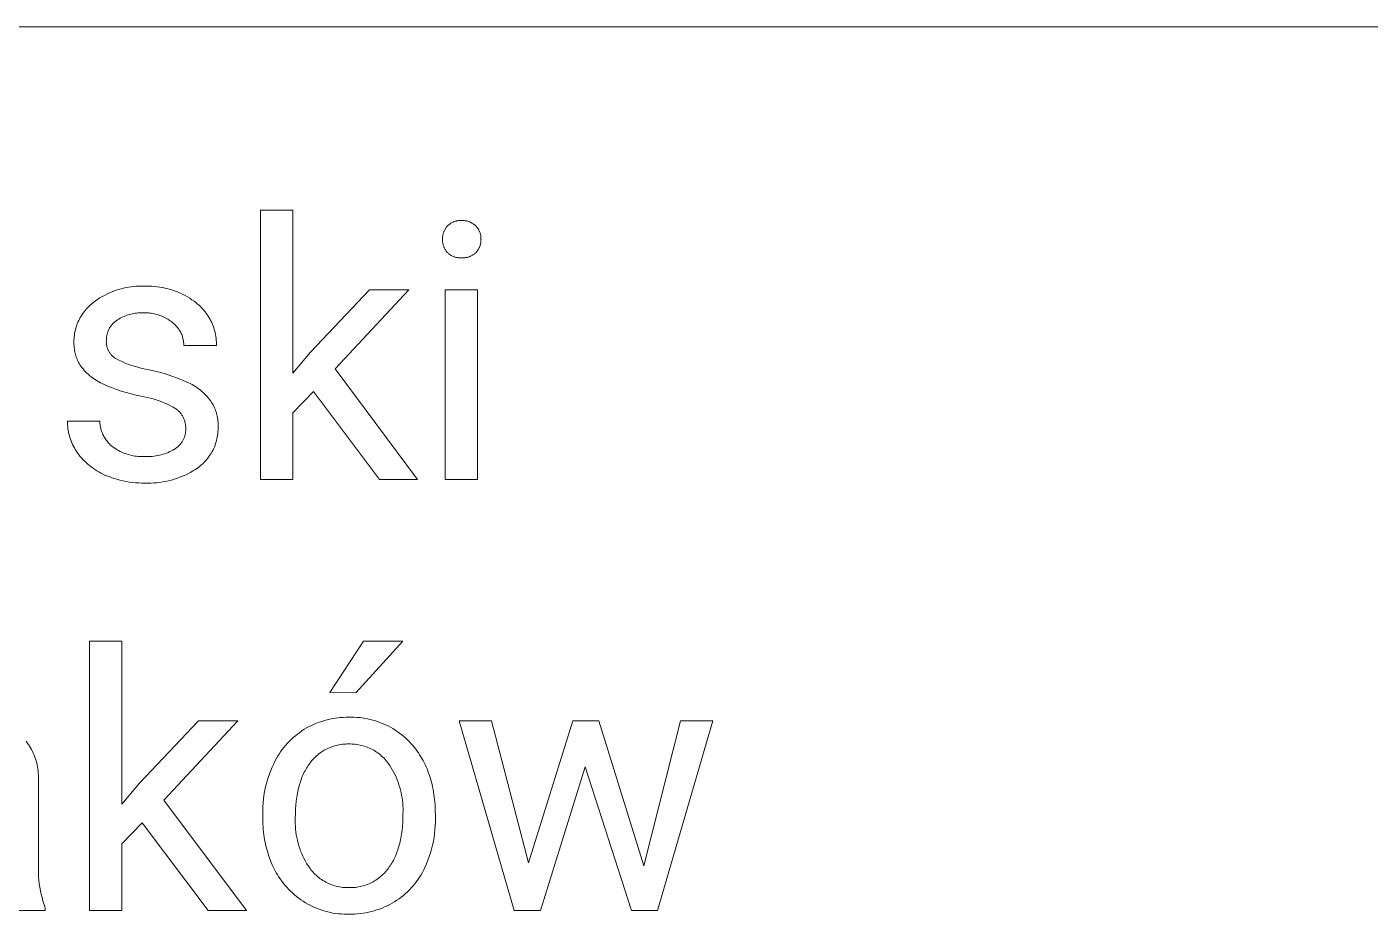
# Model space of a CAD drawing. Header units: millimetres. Extents: x 1102 to 5170, y 19 to 2862.
# Drawn here: x 4488.4 to 4691.2, y 340.4 to 474.3 of the extents above; entities that cross this region are included whole.
import ezdxf

# ---------------------------------------------------------------- set-up
doc = ezdxf.new("R2010")
doc.units = ezdxf.units.MM
doc.header["$MEASUREMENT"] = 0
doc.layers.add('Domyślny', color=7, linetype='Continuous', true_color=0x000000)

msp = doc.modelspace()

# ---------------------------------------------------------------- linework, layer by layer
at = {"layer": 'Domyślny', "color": 18, "lineweight": 15, "true_color": 0x000000}
for p, q in [((5166.08, 474.27), (3632.56, 474.27)), ((4523.68, 405.98), (4523.68, 446.62)), ((4523.68, 446.62), (4528.57, 446.62)), ((4528.57, 446.62), (4528.57, 422.05)), ((4551.68, 443.98), (4551.74, 444.06)), ((4551.74, 444.06), (4551.8, 444.14)), ((4551.8, 444.14), (4551.86, 444.22)), ((4551.86, 444.22), (4551.93, 444.29)), ((4551.93, 444.29), (4552, 444.35)), ((4552, 444.35), (4552.08, 444.41)), ((4552.08, 444.41), (4552.15, 444.47)), ((4552.15, 444.47), (4552.23, 444.53)), ((4552.23, 444.53), (4552.31, 444.58)), ((4552.31, 444.58), (4552.39, 444.64)), ((4552.39, 444.64), (4552.47, 444.68)), ((4552.47, 444.68), (4552.55, 444.73)), ((4552.55, 444.73), (4552.64, 444.77)), ((4552.64, 444.77), (4552.73, 444.81)), ((4552.73, 444.81), (4552.81, 444.85)), ((4552.81, 444.85), (4552.9, 444.88)), ((4552.9, 444.88), (4552.99, 444.92)), ((4552.99, 444.92), (4553.09, 444.94)), ((4553.09, 444.94), (4553.18, 444.97)), ((4553.18, 444.97), (4553.27, 444.99)), ((4553.27, 444.99), (4553.36, 445.01)), ((4553.36, 445.01), (4553.46, 445.02)), ((4553.46, 445.02), (4553.55, 445.04)), ((4553.55, 445.04), (4553.65, 445.04)), ((4553.65, 445.04), (4553.75, 445.05)), ((4553.75, 445.05), (4553.84, 445.05)), ((4553.84, 445.05), (4553.94, 445.05)), ((4553.94, 445.05), (4554.03, 445.05)), ((4554.03, 445.05), (4554.13, 445.05)), ((4554.13, 445.05), (4554.22, 445.05)), ((4554.22, 445.05), (4554.32, 445.05)), ((4554.32, 445.05), (4554.41, 445.04)), ((4554.41, 445.04), (4554.51, 445.03)), ((4554.51, 445.03), (4554.6, 445.02)), ((4554.6, 445.02), (4554.7, 445.01)), ((4554.7, 445.01), (4554.79, 444.99)), ((4554.79, 444.99), (4554.89, 444.97)), ((4554.89, 444.97), (4554.98, 444.94)), ((4554.98, 444.94), (4555.07, 444.91)), ((4555.07, 444.91), (4555.16, 444.88)), ((4555.16, 444.88), (4555.25, 444.85)), ((4555.25, 444.85), (4555.34, 444.81)), ((4555.34, 444.81), (4555.42, 444.77)), ((4555.42, 444.77), (4555.51, 444.73)), ((4555.51, 444.73), (4555.59, 444.68)), ((4555.59, 444.68), (4555.68, 444.63)), ((4555.68, 444.63), (4555.76, 444.58)), ((4555.76, 444.58), (4555.84, 444.53)), ((4555.84, 444.53), (4555.91, 444.47)), ((4555.91, 444.47), (4555.99, 444.41)), ((4555.99, 444.41), (4556.06, 444.35)), ((4556.06, 444.35), (4556.13, 444.29)), ((4556.13, 444.29), (4556.2, 444.22)), ((4556.2, 444.22), (4556.26, 444.14)), ((4556.26, 444.14), (4556.33, 444.07)), ((4556.33, 444.07), (4556.39, 443.99)), ((4551.15, 442.51), (4551.16, 442.61)), ((4551.15, 442.41), (4551.15, 442.51)), ((4551.15, 442.31), (4551.15, 442.41)), ((4551.15, 442.21), (4551.15, 442.31)), ((4551.15, 442.12), (4551.15, 442.21)), ((4551.15, 442.02), (4551.15, 442.12)), ((4551.15, 441.92), (4551.15, 442.02)), ((4551.16, 442.61), (4551.18, 442.71)), ((4551.18, 442.71), (4551.19, 442.81)), ((4551.19, 442.81), (4551.21, 442.9)), ((4551.21, 442.9), (4551.23, 443)), ((4551.23, 443), (4551.26, 443.09)), ((4551.26, 443.09), (4551.29, 443.19)), ((4551.29, 443.19), (4551.32, 443.28)), ((4551.32, 443.28), (4551.35, 443.38)), ((4551.35, 443.38), (4551.39, 443.47)), ((4551.39, 443.47), (4551.43, 443.56)), ((4551.43, 443.56), (4551.48, 443.65)), ((4551.48, 443.65), (4551.52, 443.73)), ((4551.52, 443.73), (4551.57, 443.82)), ((4551.57, 443.82), (4551.63, 443.9)), ((4551.63, 443.9), (4551.68, 443.98)), ((4556.39, 443.99), (4556.44, 443.91)), ((4556.44, 443.91), (4556.5, 443.82)), ((4556.5, 443.82), (4556.55, 443.74)), ((4556.55, 443.74), (4556.6, 443.65)), ((4556.6, 443.65), (4556.64, 443.56)), ((4556.64, 443.56), (4556.69, 443.47)), ((4556.69, 443.47), (4556.73, 443.38)), ((4556.73, 443.38), (4556.76, 443.29)), ((4556.76, 443.29), (4556.8, 443.19)), ((4556.8, 443.19), (4556.83, 443.1)), ((4556.83, 443.1), (4556.85, 443)), ((4556.85, 443), (4556.88, 442.91)), ((4556.88, 442.91), (4556.9, 442.81)), ((4556.9, 442.81), (4556.91, 442.71)), ((4556.91, 442.71), (4556.93, 442.61)), ((4556.93, 442.61), (4556.94, 442.51)), ((4556.94, 442.51), (4556.94, 442.41)), ((4556.94, 442.41), (4556.94, 442.31)), ((4556.94, 442.31), (4556.94, 442.21)), ((4556.94, 442.21), (4556.95, 442.12)), ((4556.95, 442.12), (4556.94, 442.02)), ((4556.94, 442.02), (4556.94, 441.93)), ((4551.16, 441.82), (4551.15, 441.92)), ((4551.17, 441.72), (4551.16, 441.82)), ((4551.19, 441.63), (4551.17, 441.72)), ((4551.21, 441.53), (4551.19, 441.63)), ((4551.23, 441.43), (4551.21, 441.53)), ((4551.26, 441.34), (4551.23, 441.43)), ((4551.28, 441.24), (4551.26, 441.34)), ((4551.32, 441.15), (4551.28, 441.24)), ((4551.35, 441.06), (4551.32, 441.15)), ((4551.39, 440.97), (4551.35, 441.06)), ((4551.43, 440.88), (4551.39, 440.97)), ((4551.47, 440.79), (4551.43, 440.88)), ((4551.52, 440.7), (4551.47, 440.79)), ((4551.57, 440.62), (4551.52, 440.7)), ((4551.62, 440.53), (4551.57, 440.62)), ((4551.68, 440.45), (4551.62, 440.53)), ((4551.74, 440.37), (4551.68, 440.45)), ((4551.8, 440.3), (4551.74, 440.37)), ((4551.86, 440.22), (4551.8, 440.3)), ((4551.93, 440.16), (4551.86, 440.22)), ((4552.01, 440.09), (4551.93, 440.16)), ((4552.08, 440.03), (4552.01, 440.09)), ((4552.15, 439.98), (4552.08, 440.03)), ((4552.23, 439.92), (4552.15, 439.98)), ((4555.9, 439.97), (4555.82, 439.91)), ((4555.98, 440.03), (4555.9, 439.97)), ((4556.05, 440.09), (4555.98, 440.03)), ((4556.13, 440.16), (4556.05, 440.09)), ((4556.2, 440.22), (4556.13, 440.16)), ((4556.26, 440.29), (4556.2, 440.22)), ((4556.32, 440.37), (4556.26, 440.29)), ((4556.38, 440.44), (4556.32, 440.37)), ((4556.44, 440.52), (4556.38, 440.44)), ((4556.49, 440.6), (4556.44, 440.52)), ((4556.54, 440.68), (4556.49, 440.6)), ((4556.59, 440.76), (4556.54, 440.68)), ((4556.63, 440.84), (4556.59, 440.76)), ((4556.67, 440.93), (4556.63, 440.84)), ((4556.71, 441.01), (4556.67, 440.93)), ((4556.75, 441.1), (4556.71, 441.01)), ((4556.78, 441.19), (4556.75, 441.1)), ((4556.81, 441.28), (4556.78, 441.19)), ((4556.84, 441.37), (4556.81, 441.28)), ((4556.86, 441.46), (4556.84, 441.37)), ((4556.88, 441.55), (4556.86, 441.46)), ((4556.9, 441.65), (4556.88, 441.55)), ((4556.92, 441.74), (4556.9, 441.65)), ((4556.93, 441.84), (4556.92, 441.74)), ((4556.94, 441.93), (4556.93, 441.84)), ((4552.31, 439.87), (4552.23, 439.92)), ((4552.39, 439.82), (4552.31, 439.87)), ((4552.47, 439.77), (4552.39, 439.82)), ((4552.56, 439.73), (4552.47, 439.77)), ((4552.64, 439.69), (4552.56, 439.73)), ((4552.73, 439.65), (4552.64, 439.69)), ((4552.82, 439.61), (4552.73, 439.65)), ((4552.91, 439.58), (4552.82, 439.61)), ((4553, 439.55), (4552.91, 439.58)), ((4553.09, 439.53), (4553, 439.55)), ((4553.18, 439.5), (4553.09, 439.53)), ((4553.28, 439.48), (4553.18, 439.5)), ((4553.37, 439.47), (4553.28, 439.48)), ((4553.46, 439.45), (4553.37, 439.47)), ((4553.56, 439.44), (4553.46, 439.45)), ((4553.65, 439.43), (4553.56, 439.44)), ((4553.75, 439.43), (4553.65, 439.43)), ((4553.84, 439.43), (4553.75, 439.43)), ((4553.94, 439.43), (4553.84, 439.43)), ((4554.03, 439.44), (4553.94, 439.43)), ((4554.13, 439.43), (4554.03, 439.44)), ((4554.23, 439.43), (4554.13, 439.43)), ((4554.33, 439.43), (4554.23, 439.43)), ((4554.43, 439.44), (4554.33, 439.43)), ((4554.53, 439.44), (4554.43, 439.44)), ((4554.62, 439.46), (4554.53, 439.44)), ((4554.72, 439.47), (4554.62, 439.46)), ((4554.82, 439.49), (4554.72, 439.47)), ((4554.92, 439.51), (4554.82, 439.49)), ((4555.01, 439.54), (4554.92, 439.51)), ((4555.11, 439.57), (4555.01, 439.54)), ((4555.2, 439.6), (4555.11, 439.57)), ((4555.29, 439.63), (4555.2, 439.6)), ((4555.38, 439.67), (4555.29, 439.63)), ((4555.47, 439.71), (4555.38, 439.67)), ((4555.56, 439.76), (4555.47, 439.71)), ((4555.65, 439.81), (4555.56, 439.76)), ((4555.73, 439.86), (4555.65, 439.81)), ((4555.82, 439.91), (4555.73, 439.86)), ((4500.1, 433.77), (4500.45, 433.95)), ((4500.45, 433.95), (4500.8, 434.12)), ((4500.8, 434.12), (4501.15, 434.27)), ((4501.15, 434.27), (4501.51, 434.41)), ((4501.51, 434.41), (4501.88, 434.54)), ((4501.88, 434.54), (4502.25, 434.66)), ((4502.25, 434.66), (4502.62, 434.77)), ((4502.62, 434.77), (4503, 434.86)), ((4503, 434.86), (4503.38, 434.94)), ((4503.38, 434.94), (4503.76, 435.01)), ((4503.76, 435.01), (4504.15, 435.07)), ((4504.15, 435.07), (4504.53, 435.11)), ((4504.53, 435.11), (4504.92, 435.14)), ((4504.92, 435.14), (4505.31, 435.16)), ((4505.31, 435.16), (4505.7, 435.16)), ((4505.7, 435.16), (4506.09, 435.15)), ((4506.09, 435.15), (4506.49, 435.16)), ((4506.49, 435.16), (4506.89, 435.16)), ((4506.89, 435.16), (4507.29, 435.14)), ((4507.29, 435.14), (4507.7, 435.11)), ((4507.7, 435.11), (4508.1, 435.07)), ((4508.1, 435.07), (4508.49, 435.02)), ((4508.49, 435.02), (4508.89, 434.95)), ((4508.89, 434.95), (4509.29, 434.86)), ((4509.29, 434.86), (4509.68, 434.77)), ((4509.68, 434.77), (4510.06, 434.66)), ((4510.06, 434.66), (4510.45, 434.53)), ((4510.45, 434.53), (4510.83, 434.4)), ((4510.83, 434.4), (4511.2, 434.25)), ((4511.2, 434.25), (4511.57, 434.09)), ((4511.57, 434.09), (4511.93, 433.92)), ((4511.93, 433.92), (4512.29, 433.73)), ((4531.2, 425.19), (4540.12, 434.62)), ((4546.06, 434.62), (4534.93, 422.66)), ((4540.12, 434.62), (4546.06, 434.62)), ((4551.55, 405.99), (4551.55, 434.61)), ((4551.55, 434.61), (4556.44, 434.61)), ((4556.44, 434.61), (4556.44, 405.99)), ((4497.35, 431.67), (4497.52, 431.86)), ((4497.52, 431.86), (4497.7, 432.04)), ((4497.7, 432.04), (4497.89, 432.22)), ((4497.89, 432.22), (4498.08, 432.39)), ((4498.08, 432.39), (4498.27, 432.55)), ((4498.27, 432.55), (4498.47, 432.71)), ((4498.47, 432.71), (4498.78, 432.94)), ((4498.78, 432.94), (4499.1, 433.17)), ((4499.1, 433.17), (4499.43, 433.38)), ((4499.43, 433.38), (4499.76, 433.58)), ((4499.76, 433.58), (4500.1, 433.77)), ((4512.29, 433.73), (4512.64, 433.53)), ((4512.64, 433.53), (4512.98, 433.33)), ((4512.98, 433.33), (4513.32, 433.1)), ((4513.32, 433.1), (4513.65, 432.87)), ((4513.65, 432.87), (4513.97, 432.63)), ((4513.97, 432.63), (4514.18, 432.46)), ((4514.18, 432.46), (4514.39, 432.28)), ((4514.39, 432.28), (4514.59, 432.09)), ((4514.59, 432.09), (4514.78, 431.9)), ((4514.78, 431.9), (4514.97, 431.7)), ((4496.12, 429.74), (4496.23, 429.97)), ((4496.23, 429.97), (4496.34, 430.2)), ((4496.34, 430.2), (4496.46, 430.43)), ((4496.46, 430.43), (4496.59, 430.65)), ((4496.59, 430.65), (4496.73, 430.86)), ((4496.73, 430.86), (4496.88, 431.07)), ((4496.88, 431.07), (4497.03, 431.28)), ((4497.03, 431.28), (4497.19, 431.48)), ((4497.19, 431.48), (4497.35, 431.67)), ((4501.81, 429.89), (4501.72, 429.81)), ((4501.92, 429.96), (4501.81, 429.89)), ((4502.1, 430.08), (4501.92, 429.96)), ((4502.29, 430.2), (4502.1, 430.08)), ((4502.48, 430.31), (4502.29, 430.2)), ((4502.67, 430.41), (4502.48, 430.31)), ((4502.87, 430.51), (4502.67, 430.41)), ((4503.07, 430.6), (4502.87, 430.51)), ((4503.28, 430.69), (4503.07, 430.6)), ((4503.48, 430.76), (4503.28, 430.69)), ((4503.69, 430.83), (4503.48, 430.76)), ((4503.9, 430.9), (4503.69, 430.83)), ((4504.12, 430.95), (4503.9, 430.9)), ((4504.33, 431), (4504.12, 430.95)), ((4504.55, 431.04), (4504.33, 431)), ((4504.77, 431.08), (4504.55, 431.04)), ((4504.99, 431.1), (4504.77, 431.08)), ((4505.21, 431.12), (4504.99, 431.1)), ((4505.43, 431.13), (4505.21, 431.12)), ((4505.65, 431.14), (4505.43, 431.13)), ((4505.87, 431.14), (4505.65, 431.14)), ((4506.09, 431.13), (4505.87, 431.14)), ((4506.31, 431.13), (4506.09, 431.13)), ((4506.53, 431.13), (4506.31, 431.13)), ((4506.75, 431.11), (4506.53, 431.13)), ((4506.97, 431.1), (4506.75, 431.11)), ((4507.19, 431.07), (4506.97, 431.1)), ((4507.41, 431.04), (4507.19, 431.07)), ((4507.62, 430.99), (4507.41, 431.04)), ((4507.84, 430.94), (4507.62, 430.99)), ((4508.05, 430.89), (4507.84, 430.94)), ((4508.26, 430.82), (4508.05, 430.89)), ((4508.47, 430.75), (4508.26, 430.82)), ((4508.68, 430.67), (4508.47, 430.75)), ((4508.88, 430.59), (4508.68, 430.67)), ((4509.08, 430.5), (4508.88, 430.59)), ((4509.28, 430.4), (4509.08, 430.5)), ((4509.47, 430.29), (4509.28, 430.4)), ((4509.66, 430.18), (4509.47, 430.29)), ((4509.85, 430.06), (4509.66, 430.18)), ((4510.03, 429.93), (4509.85, 430.06)), ((4510.21, 429.8), (4510.03, 429.93)), ((4514.97, 431.7), (4515.15, 431.49)), ((4515.15, 431.49), (4515.32, 431.28)), ((4515.32, 431.28), (4515.48, 431.07)), ((4515.48, 431.07), (4515.64, 430.84)), ((4515.64, 430.84), (4515.79, 430.61)), ((4515.79, 430.61), (4515.93, 430.38)), ((4515.93, 430.38), (4516.07, 430.14)), ((4516.07, 430.14), (4516.19, 429.9)), ((4516.19, 429.9), (4516.31, 429.65)), ((4495.57, 427.78), (4495.61, 428.03)), ((4495.61, 428.03), (4495.66, 428.29)), ((4495.66, 428.29), (4495.72, 428.53)), ((4495.72, 428.53), (4495.78, 428.78)), ((4495.78, 428.78), (4495.85, 429.03)), ((4495.85, 429.03), (4495.94, 429.27)), ((4495.94, 429.27), (4496.02, 429.51)), ((4496.02, 429.51), (4496.12, 429.74)), ((4500.51, 427.91), (4500.48, 427.79)), ((4500.55, 428.04), (4500.51, 427.91)), ((4500.59, 428.16), (4500.55, 428.04)), ((4500.63, 428.28), (4500.59, 428.16)), ((4500.68, 428.39), (4500.63, 428.28)), ((4500.73, 428.51), (4500.68, 428.39)), ((4500.78, 428.62), (4500.73, 428.51)), ((4500.84, 428.74), (4500.78, 428.62)), ((4500.9, 428.85), (4500.84, 428.74)), ((4500.97, 428.95), (4500.9, 428.85)), ((4501.04, 429.06), (4500.97, 428.95)), ((4501.11, 429.16), (4501.04, 429.06)), ((4501.19, 429.26), (4501.11, 429.16)), ((4501.27, 429.36), (4501.19, 429.26)), ((4501.35, 429.46), (4501.27, 429.36)), ((4501.44, 429.55), (4501.35, 429.46)), ((4501.53, 429.64), (4501.44, 429.55)), ((4501.62, 429.72), (4501.53, 429.64)), ((4501.72, 429.81), (4501.62, 429.72)), ((4510.38, 429.66), (4510.21, 429.8)), ((4510.5, 429.57), (4510.38, 429.66)), ((4510.62, 429.47), (4510.5, 429.57)), ((4510.73, 429.36), (4510.62, 429.47)), ((4510.84, 429.26), (4510.73, 429.36)), ((4510.95, 429.14), (4510.84, 429.26)), ((4511.05, 429.03), (4510.95, 429.14)), ((4511.15, 428.91), (4511.05, 429.03)), ((4511.24, 428.79), (4511.15, 428.91)), ((4511.33, 428.66), (4511.24, 428.79)), ((4511.41, 428.53), (4511.33, 428.66)), ((4511.49, 428.4), (4511.41, 428.53)), ((4511.57, 428.27), (4511.49, 428.4)), ((4511.64, 428.13), (4511.57, 428.27)), ((4511.71, 427.99), (4511.64, 428.13)), ((4511.77, 427.85), (4511.71, 427.99)), ((4511.82, 427.71), (4511.77, 427.85)), ((4516.31, 429.65), (4516.42, 429.4)), ((4516.42, 429.4), (4516.52, 429.15)), ((4516.52, 429.15), (4516.61, 428.89)), ((4516.61, 428.89), (4516.69, 428.63)), ((4516.69, 428.63), (4516.76, 428.37)), ((4516.76, 428.37), (4516.83, 428.1)), ((4516.83, 428.1), (4516.88, 427.84)), ((4516.88, 427.84), (4516.93, 427.57)), ((4495.5, 426.55), (4495.51, 426.76)), ((4495.51, 426.34), (4495.5, 426.55)), ((4495.51, 427.02), (4495.52, 427.27)), ((4495.51, 426.76), (4495.51, 427.02)), ((4495.52, 426.12), (4495.51, 426.34)), ((4495.52, 427.27), (4495.54, 427.53)), ((4495.54, 425.91), (4495.52, 426.12)), ((4495.54, 427.53), (4495.57, 427.78)), ((4495.57, 425.69), (4495.54, 425.91)), ((4500.4, 426.91), (4500.39, 426.81)), ((4500.39, 426.81), (4500.39, 426.71)), ((4500.39, 426.71), (4500.4, 426.61)), ((4500.41, 427.29), (4500.4, 427.17)), ((4500.4, 427.17), (4500.4, 427.04)), ((4500.4, 427.04), (4500.4, 426.91)), ((4500.4, 426.61), (4500.4, 426.5)), ((4500.4, 426.5), (4500.42, 426.4)), ((4500.42, 427.42), (4500.41, 427.29)), ((4500.44, 427.54), (4500.42, 427.42)), ((4500.42, 426.4), (4500.43, 426.3)), ((4500.43, 426.3), (4500.45, 426.2)), ((4500.46, 427.67), (4500.44, 427.54)), ((4500.45, 426.2), (4500.47, 426.1)), ((4500.48, 427.79), (4500.46, 427.67)), ((4500.47, 426.1), (4500.49, 426)), ((4500.49, 426), (4500.52, 425.9)), ((4500.52, 425.9), (4500.55, 425.81)), ((4500.55, 425.81), (4500.59, 425.71)), ((4511.87, 427.57), (4511.82, 427.71)), ((4511.92, 427.42), (4511.87, 427.57)), ((4511.96, 427.27), (4511.92, 427.42)), ((4512, 427.12), (4511.96, 427.27)), ((4512.03, 426.97), (4512, 427.12)), ((4512.05, 426.82), (4512.03, 426.97)), ((4512.07, 426.67), (4512.05, 426.82)), ((4512.09, 426.52), (4512.07, 426.67)), ((4512.1, 426.36), (4512.09, 426.52)), ((4512.1, 426.21), (4512.1, 426.36)), ((4517.02, 426.21), (4512.1, 426.21)), ((4516.93, 427.57), (4516.97, 427.3)), ((4516.97, 427.3), (4516.99, 427.03)), ((4516.99, 427.03), (4517.01, 426.75)), ((4517.01, 426.75), (4517.02, 426.48)), ((4517.02, 426.48), (4517.02, 426.21)), ((4495.6, 425.48), (4495.57, 425.69)), ((4495.64, 425.27), (4495.6, 425.48)), ((4495.69, 425.06), (4495.64, 425.27)), ((4495.74, 424.86), (4495.69, 425.06)), ((4495.8, 424.65), (4495.74, 424.86)), ((4495.87, 424.45), (4495.8, 424.65)), ((4495.95, 424.25), (4495.87, 424.45)), ((4496.03, 424.05), (4495.95, 424.25)), ((4496.12, 423.85), (4496.03, 424.05)), ((4496.21, 423.66), (4496.12, 423.85)), ((4500.59, 425.71), (4500.62, 425.61)), ((4500.62, 425.61), (4500.67, 425.52)), ((4500.67, 425.52), (4500.71, 425.43)), ((4500.71, 425.43), (4500.76, 425.34)), ((4500.76, 425.34), (4500.81, 425.25)), ((4500.81, 425.25), (4500.86, 425.16)), ((4500.86, 425.16), (4500.92, 425.08)), ((4500.92, 425.08), (4500.98, 425)), ((4500.98, 425), (4501.04, 424.91)), ((4501.04, 424.91), (4501.11, 424.84)), ((4501.11, 424.84), (4501.18, 424.76)), ((4501.18, 424.76), (4501.25, 424.69)), ((4501.25, 424.69), (4501.32, 424.61)), ((4501.32, 424.61), (4501.4, 424.55)), ((4501.4, 424.55), (4501.47, 424.48)), ((4501.47, 424.48), (4501.55, 424.42)), ((4501.55, 424.42), (4501.64, 424.36)), ((4501.64, 424.36), (4501.72, 424.3)), ((4501.72, 424.3), (4501.81, 424.24)), ((4501.81, 424.24), (4502.28, 424)), ((4502.28, 424), (4502.77, 423.77)), ((4502.77, 423.77), (4503.26, 423.56)), ((4528.57, 422.05), (4531.2, 425.19)), ((4496.31, 423.47), (4496.21, 423.66)), ((4496.42, 423.29), (4496.31, 423.47)), ((4496.54, 423.11), (4496.42, 423.29)), ((4496.71, 422.88), (4496.54, 423.11)), ((4496.88, 422.67), (4496.71, 422.88)), ((4497.07, 422.45), (4496.88, 422.67)), ((4497.26, 422.25), (4497.07, 422.45)), ((4497.46, 422.05), (4497.26, 422.25)), ((4497.66, 421.86), (4497.46, 422.05)), ((4497.88, 421.67), (4497.66, 421.86)), ((4503.26, 423.56), (4503.76, 423.36)), ((4503.76, 423.36), (4504.27, 423.18)), ((4504.27, 423.18), (4504.78, 423.02)), ((4504.78, 423.02), (4505.29, 422.87)), ((4505.29, 422.87), (4505.81, 422.74)), ((4505.81, 422.74), (4506.33, 422.62)), ((4506.33, 422.62), (4506.86, 422.52)), ((4506.86, 422.52), (4507.73, 422.33)), ((4507.73, 422.33), (4508.6, 422.11)), ((4508.6, 422.11), (4509.46, 421.86)), ((4509.46, 421.86), (4510.31, 421.58)), ((4534.93, 422.66), (4547.36, 405.98)), ((4498.09, 421.5), (4497.88, 421.67)), ((4498.32, 421.32), (4498.09, 421.5)), ((4498.54, 421.16), (4498.32, 421.32)), ((4498.78, 421.01), (4498.54, 421.16)), ((4499.02, 420.86), (4498.78, 421.01)), ((4499.26, 420.72), (4499.02, 420.86)), ((4499.51, 420.59), (4499.26, 420.72)), ((4499.76, 420.46), (4499.51, 420.59)), ((4500.47, 420.14), (4499.76, 420.46)), ((4501.19, 419.85), (4500.47, 420.14)), ((4501.92, 419.57), (4501.19, 419.85)), ((4510.31, 421.58), (4511.16, 421.27)), ((4511.16, 421.27), (4511.99, 420.94)), ((4511.99, 420.94), (4512.81, 420.57)), ((4512.81, 420.57), (4513.07, 420.45)), ((4513.07, 420.45), (4513.33, 420.31)), ((4513.33, 420.31), (4513.59, 420.17)), ((4513.59, 420.17), (4513.84, 420.02)), ((4513.84, 420.02), (4514.08, 419.85)), ((4514.08, 419.85), (4514.32, 419.69)), ((4502.65, 419.32), (4501.92, 419.57)), ((4503.4, 419.09), (4502.65, 419.32)), ((4504.15, 418.89), (4503.4, 419.09)), ((4504.91, 418.71), (4504.15, 418.89)), ((4505.67, 418.55), (4504.91, 418.71)), ((4506.13, 418.48), (4505.67, 418.55)), ((4506.58, 418.38), (4506.13, 418.48)), ((4507.03, 418.28), (4506.58, 418.38)), ((4507.48, 418.15), (4507.03, 418.28)), ((4507.93, 418.02), (4507.48, 418.15)), ((4508.37, 417.87), (4507.93, 418.02)), ((4508.8, 417.7), (4508.37, 417.87)), ((4509.23, 417.52), (4508.8, 417.7)), ((4514.32, 419.69), (4514.55, 419.51)), ((4514.55, 419.51), (4514.78, 419.32)), ((4514.78, 419.32), (4515, 419.13)), ((4515, 419.13), (4515.21, 418.93)), ((4515.21, 418.93), (4515.42, 418.72)), ((4515.42, 418.72), (4515.62, 418.51)), ((4515.62, 418.51), (4515.81, 418.28)), ((4515.81, 418.28), (4515.99, 418.06)), ((4515.99, 418.06), (4516.17, 417.82)), ((4516.17, 417.82), (4516.29, 417.63)), ((4531.65, 419.25), (4528.57, 416.05)), ((4541.62, 405.98), (4531.65, 419.25)), ((4509.65, 417.33), (4509.23, 417.52)), ((4510.07, 417.12), (4509.65, 417.33)), ((4510.48, 416.9), (4510.07, 417.12)), ((4510.88, 416.67), (4510.48, 416.9)), ((4510.98, 416.6), (4510.88, 416.67)), ((4511.08, 416.52), (4510.98, 416.6)), ((4511.17, 416.44), (4511.08, 416.52)), ((4511.26, 416.36), (4511.17, 416.44)), ((4511.35, 416.27), (4511.26, 416.36)), ((4511.44, 416.18), (4511.35, 416.27)), ((4511.52, 416.09), (4511.44, 416.18)), ((4511.6, 415.99), (4511.52, 416.09)), ((4511.67, 415.9), (4511.6, 415.99)), ((4511.74, 415.8), (4511.67, 415.9)), ((4511.81, 415.69), (4511.74, 415.8)), ((4511.88, 415.59), (4511.81, 415.69)), ((4516.29, 417.63), (4516.41, 417.43)), ((4516.41, 417.43), (4516.52, 417.23)), ((4516.52, 417.23), (4516.62, 417.03)), ((4516.62, 417.03), (4516.72, 416.82)), ((4516.72, 416.82), (4516.81, 416.61)), ((4516.81, 416.61), (4516.89, 416.4)), ((4516.89, 416.4), (4516.96, 416.18)), ((4516.96, 416.18), (4517.03, 415.96)), ((4517.03, 415.96), (4517.09, 415.74)), ((4517.09, 415.74), (4517.14, 415.52)), ((4528.57, 416.05), (4528.57, 405.98)), ((4494.54, 414.52), (4494.53, 414.8)), ((4494.53, 414.8), (4499.42, 414.8)), ((4494.55, 414.24), (4494.54, 414.52)), ((4494.57, 413.96), (4494.55, 414.24)), ((4494.61, 413.69), (4494.57, 413.96)), ((4494.65, 413.41), (4494.61, 413.69)), ((4499.42, 414.8), (4499.43, 414.63)), ((4499.43, 414.63), (4499.44, 414.46)), ((4499.44, 414.46), (4499.46, 414.28)), ((4499.46, 414.28), (4499.48, 414.11)), ((4499.48, 414.11), (4499.51, 413.94)), ((4499.51, 413.94), (4499.55, 413.77)), ((4499.55, 413.77), (4499.59, 413.6)), ((4511.94, 415.48), (4511.88, 415.59)), ((4512, 415.37), (4511.94, 415.48)), ((4512.05, 415.26), (4512, 415.37)), ((4512.1, 415.15), (4512.05, 415.26)), ((4512.15, 415.03), (4512.1, 415.15)), ((4512.19, 414.92), (4512.15, 415.03)), ((4512.23, 414.8), (4512.19, 414.92)), ((4512.26, 414.68), (4512.23, 414.8)), ((4512.29, 414.56), (4512.26, 414.68)), ((4512.32, 414.44), (4512.29, 414.56)), ((4512.34, 414.32), (4512.32, 414.44)), ((4512.36, 414.2), (4512.34, 414.32)), ((4512.37, 414.08), (4512.36, 414.2)), ((4512.38, 413.95), (4512.37, 414.08)), ((4512.39, 413.83), (4512.38, 413.95)), ((4512.39, 413.71), (4512.39, 413.83)), ((4512.39, 413.58), (4512.39, 413.71)), ((4517.14, 415.52), (4517.18, 415.29)), ((4517.18, 415.29), (4517.22, 415.06)), ((4517.22, 415.06), (4517.25, 414.84)), ((4517.25, 414.84), (4517.27, 414.61)), ((4517.27, 414.61), (4517.28, 414.38)), ((4517.28, 413.67), (4517.27, 413.41)), ((4517.28, 414.38), (4517.28, 414.15)), ((4517.28, 414.15), (4517.28, 413.92)), ((4517.28, 413.92), (4517.28, 413.67)), ((4494.7, 413.14), (4494.65, 413.41)), ((4494.76, 412.86), (4494.7, 413.14)), ((4494.83, 412.59), (4494.76, 412.86)), ((4494.91, 412.32), (4494.83, 412.59)), ((4495, 412.06), (4494.91, 412.32)), ((4495.09, 411.8), (4495, 412.06)), ((4495.2, 411.54), (4495.09, 411.8)), ((4499.59, 413.6), (4499.64, 413.43)), ((4499.64, 413.43), (4499.69, 413.27)), ((4499.69, 413.27), (4499.75, 413.1)), ((4499.75, 413.1), (4499.81, 412.94)), ((4499.81, 412.94), (4499.88, 412.78)), ((4499.88, 412.78), (4499.96, 412.63)), ((4499.96, 412.63), (4500.04, 412.47)), ((4500.04, 412.47), (4500.13, 412.32)), ((4500.13, 412.32), (4500.22, 412.17)), ((4500.22, 412.17), (4500.31, 412.03)), ((4500.31, 412.03), (4500.42, 411.89)), ((4500.42, 411.89), (4500.52, 411.75)), ((4500.52, 411.75), (4500.63, 411.62)), ((4500.63, 411.62), (4500.75, 411.49)), ((4511.75, 411.55), (4511.82, 411.65)), ((4511.82, 411.65), (4511.88, 411.75)), ((4511.88, 411.75), (4511.94, 411.85)), ((4511.94, 411.85), (4512, 411.96)), ((4512, 411.96), (4512.05, 412.07)), ((4512.05, 412.07), (4512.1, 412.18)), ((4512.1, 412.18), (4512.15, 412.29)), ((4512.15, 412.29), (4512.19, 412.4)), ((4512.19, 412.4), (4512.23, 412.51)), ((4512.23, 412.51), (4512.26, 412.63)), ((4512.26, 412.63), (4512.29, 412.75)), ((4512.29, 412.75), (4512.32, 412.86)), ((4512.32, 412.86), (4512.34, 412.98)), ((4512.34, 412.98), (4512.36, 413.1)), ((4512.36, 413.1), (4512.37, 413.22)), ((4512.37, 413.22), (4512.38, 413.34)), ((4512.38, 413.34), (4512.39, 413.46)), ((4512.39, 413.46), (4512.39, 413.58)), ((4516.97, 411.65), (4516.9, 411.41)), ((4517.04, 411.9), (4516.97, 411.65)), ((4517.1, 412.15), (4517.04, 411.9)), ((4517.15, 412.4), (4517.1, 412.15)), ((4517.2, 412.65), (4517.15, 412.4)), ((4517.23, 412.9), (4517.2, 412.65)), ((4517.25, 413.16), (4517.23, 412.9)), ((4517.27, 413.41), (4517.25, 413.16)), ((4495.31, 411.28), (4495.2, 411.54)), ((4495.43, 411.03), (4495.31, 411.28)), ((4495.57, 410.79), (4495.43, 411.03)), ((4495.71, 410.54), (4495.57, 410.79)), ((4495.85, 410.31), (4495.71, 410.54)), ((4496.01, 410.07), (4495.85, 410.31)), ((4496.21, 409.8), (4496.01, 410.07)), ((4496.42, 409.53), (4496.21, 409.8)), ((4500.75, 411.49), (4500.87, 411.36)), ((4500.87, 411.36), (4500.99, 411.24)), ((4500.99, 411.24), (4501.12, 411.12)), ((4501.12, 411.12), (4501.25, 411.01)), ((4501.25, 411.01), (4501.39, 410.9)), ((4501.39, 410.9), (4501.6, 410.75)), ((4501.6, 410.75), (4501.82, 410.61)), ((4501.82, 410.61), (4502.04, 410.48)), ((4502.04, 410.48), (4502.26, 410.35)), ((4502.26, 410.35), (4502.49, 410.23)), ((4502.49, 410.23), (4502.73, 410.12)), ((4502.73, 410.12), (4502.96, 410.02)), ((4502.96, 410.02), (4503.2, 409.92)), ((4503.2, 409.92), (4503.45, 409.84)), ((4503.45, 409.84), (4503.69, 409.76)), ((4503.69, 409.76), (4503.94, 409.69)), ((4503.94, 409.69), (4504.19, 409.63)), ((4504.19, 409.63), (4504.45, 409.58)), ((4504.45, 409.58), (4504.7, 409.53)), ((4507.89, 409.55), (4508.15, 409.6)), ((4508.15, 409.6), (4508.42, 409.65)), ((4508.42, 409.65), (4508.69, 409.72)), ((4508.69, 409.72), (4508.95, 409.8)), ((4508.95, 409.8), (4509.21, 409.88)), ((4509.21, 409.88), (4509.47, 409.98)), ((4509.47, 409.98), (4509.72, 410.08)), ((4509.72, 410.08), (4509.97, 410.19)), ((4509.97, 410.19), (4510.21, 410.31)), ((4510.21, 410.31), (4510.46, 410.44)), ((4510.46, 410.44), (4510.69, 410.58)), ((4510.69, 410.58), (4510.8, 410.64)), ((4510.8, 410.64), (4510.9, 410.71)), ((4510.9, 410.71), (4510.99, 410.78)), ((4510.99, 410.78), (4511.09, 410.85)), ((4511.09, 410.85), (4511.18, 410.93)), ((4511.18, 410.93), (4511.27, 411.01)), ((4511.27, 411.01), (4511.36, 411.09)), ((4511.36, 411.09), (4511.44, 411.17)), ((4511.44, 411.17), (4511.53, 411.26)), ((4511.53, 411.26), (4511.6, 411.36)), ((4511.6, 411.36), (4511.68, 411.45)), ((4511.68, 411.45), (4511.75, 411.55)), ((4515.99, 409.59), (4515.84, 409.38)), ((4516.13, 409.8), (4515.99, 409.59)), ((4516.26, 410.02), (4516.13, 409.8)), ((4516.39, 410.24), (4516.26, 410.02)), ((4516.51, 410.47), (4516.39, 410.24)), ((4516.62, 410.7), (4516.51, 410.47)), ((4516.72, 410.93), (4516.62, 410.7)), ((4516.81, 411.17), (4516.72, 410.93)), ((4516.9, 411.41), (4516.81, 411.17)), ((4496.64, 409.27), (4496.42, 409.53)), ((4496.86, 409.02), (4496.64, 409.27)), ((4497.1, 408.77), (4496.86, 409.02)), ((4497.34, 408.54), (4497.1, 408.77)), ((4497.6, 408.31), (4497.34, 408.54)), ((4497.85, 408.09), (4497.6, 408.31)), ((4498.12, 407.88), (4497.85, 408.09)), ((4498.4, 407.68), (4498.12, 407.88)), ((4498.68, 407.48), (4498.4, 407.68)), ((4504.7, 409.53), (4504.96, 409.5)), ((4504.96, 409.5), (4505.22, 409.47)), ((4505.22, 409.47), (4505.47, 409.45)), ((4505.47, 409.45), (4505.73, 409.44)), ((4505.73, 409.44), (4505.99, 409.44)), ((4505.99, 409.44), (4506.25, 409.45)), ((4506.25, 409.45), (4506.52, 409.44)), ((4506.52, 409.44), (4506.8, 409.45)), ((4506.8, 409.45), (4507.07, 409.46)), ((4507.07, 409.46), (4507.34, 409.48)), ((4507.34, 409.48), (4507.61, 409.51)), ((4507.61, 409.51), (4507.89, 409.55)), ((4513.85, 407.52), (4513.47, 407.29)), ((4514.22, 407.77), (4513.85, 407.52)), ((4514.42, 407.92), (4514.22, 407.77)), ((4514.62, 408.08), (4514.42, 407.92)), ((4514.81, 408.25), (4514.62, 408.08)), ((4515, 408.42), (4514.81, 408.25)), ((4515.18, 408.6), (4515, 408.42)), ((4515.36, 408.79), (4515.18, 408.6)), ((4515.53, 408.98), (4515.36, 408.79)), ((4515.69, 409.18), (4515.53, 408.98)), ((4515.84, 409.38), (4515.69, 409.18)), ((4498.96, 407.3), (4498.68, 407.48)), ((4499.26, 407.13), (4498.96, 407.3)), ((4499.55, 406.97), (4499.26, 407.13)), ((4499.86, 406.82), (4499.55, 406.97)), ((4500.17, 406.67), (4499.86, 406.82)), ((4500.61, 406.49), (4500.17, 406.67)), ((4501.06, 406.32), (4500.61, 406.49)), ((4501.52, 406.16), (4501.06, 406.32)), ((4501.98, 406.02), (4501.52, 406.16)), ((4502.44, 405.9), (4501.98, 406.02)), ((4502.91, 405.79), (4502.44, 405.9)), ((4503.38, 405.69), (4502.91, 405.79)), ((4503.85, 405.61), (4503.38, 405.69)), ((4504.33, 405.55), (4503.85, 405.61)), ((4504.81, 405.5), (4504.33, 405.55)), ((4505.29, 405.47), (4504.81, 405.5)), ((4508.03, 405.5), (4507.58, 405.47)), ((4508.47, 405.55), (4508.03, 405.5)), ((4508.91, 405.62), (4508.47, 405.55)), ((4509.34, 405.7), (4508.91, 405.62)), ((4509.78, 405.79), (4509.34, 405.7)), ((4510.21, 405.9), (4509.78, 405.79)), ((4510.64, 406.03), (4510.21, 405.9)), ((4511.06, 406.16), (4510.64, 406.03)), ((4511.47, 406.32), (4511.06, 406.16)), ((4511.89, 406.48), (4511.47, 406.32)), ((4512.29, 406.66), (4511.89, 406.48)), ((4512.69, 406.86), (4512.29, 406.66)), ((4513.08, 407.07), (4512.69, 406.86)), ((4513.47, 407.29), (4513.08, 407.07)), ((4528.57, 405.98), (4523.68, 405.98)), ((4547.36, 405.98), (4541.62, 405.98)), ((4556.44, 405.99), (4551.55, 405.99)), ((4505.77, 405.45), (4505.29, 405.47)), ((4506.25, 405.45), (4505.77, 405.45)), ((4506.69, 405.44), (4506.25, 405.45)), ((4507.14, 405.45), (4506.69, 405.44)), ((4507.58, 405.47), (4507.14, 405.45)), ((4497.86, 340.96), (4497.86, 381.6)), ((4497.86, 381.6), (4502.75, 381.6)), ((4502.75, 381.6), (4502.75, 357.03)), ((4534.11, 373.85), (4539.22, 381.61)), ((4545.14, 381.61), (4538.05, 373.83)), ((4539.22, 381.61), (4545.14, 381.61)), ((4538.05, 373.83), (4534.11, 373.85)), ((4505.38, 360.17), (4514.29, 369.6)), ((4520.24, 369.6), (4509.1, 357.64)), ((4514.29, 369.6), (4520.24, 369.6)), ((4531.37, 368.9), (4531.75, 369.07)), ((4531.75, 369.07), (4532.13, 369.23)), ((4532.13, 369.23), (4532.52, 369.38)), ((4532.52, 369.38), (4532.91, 369.51)), ((4532.91, 369.51), (4533.31, 369.63)), ((4533.31, 369.63), (4533.71, 369.74)), ((4533.71, 369.74), (4534.11, 369.84)), ((4534.11, 369.84), (4534.52, 369.92)), ((4534.52, 369.92), (4534.93, 369.99)), ((4534.93, 369.99), (4535.34, 370.04)), ((4535.34, 370.04), (4535.75, 370.08)), ((4535.75, 370.08), (4536.16, 370.11)), ((4536.16, 370.11), (4536.58, 370.12)), ((4536.58, 370.12), (4536.99, 370.12)), ((4536.99, 370.12), (4537.4, 370.13)), ((4537.4, 370.13), (4537.81, 370.12)), ((4537.81, 370.12), (4538.22, 370.1)), ((4538.22, 370.1), (4538.63, 370.07)), ((4538.63, 370.07), (4539.03, 370.02)), ((4539.03, 370.02), (4539.44, 369.96)), ((4539.44, 369.96), (4539.84, 369.89)), ((4539.84, 369.89), (4540.24, 369.8)), ((4540.24, 369.8), (4540.64, 369.7)), ((4540.64, 369.7), (4541.03, 369.58)), ((4541.03, 369.58), (4541.42, 369.45)), ((4541.42, 369.45), (4541.8, 369.31)), ((4541.8, 369.31), (4542.18, 369.16)), ((4542.18, 369.16), (4542.55, 368.99)), ((4561.95, 340.97), (4553.63, 369.59)), ((4553.63, 369.59), (4558.51, 369.59)), ((4558.51, 369.59), (4564.14, 348.16)), ((4564.14, 348.16), (4570.81, 369.59)), ((4570.81, 369.59), (4574.75, 369.59)), ((4574.75, 369.59), (4581.55, 347.71)), ((4581.55, 347.71), (4587.05, 369.59)), ((4591.95, 369.59), (4583.61, 340.97)), ((4587.05, 369.59), (4591.95, 369.59)), ((4528.31, 366.79), (4528.62, 367.07)), ((4528.62, 367.07), (4528.93, 367.34)), ((4528.93, 367.34), (4529.26, 367.6)), ((4529.26, 367.6), (4529.59, 367.84)), ((4529.59, 367.84), (4529.93, 368.08)), ((4529.93, 368.08), (4530.28, 368.31)), ((4530.28, 368.31), (4530.63, 368.51)), ((4530.63, 368.51), (4531, 368.71)), ((4531, 368.71), (4531.37, 368.9)), ((4542.55, 368.99), (4542.92, 368.81)), ((4542.92, 368.81), (4543.28, 368.62)), ((4543.28, 368.62), (4543.64, 368.42)), ((4543.64, 368.42), (4543.98, 368.2)), ((4543.98, 368.2), (4544.32, 367.98)), ((4544.32, 367.98), (4544.66, 367.74)), ((4544.66, 367.74), (4544.98, 367.49)), ((4544.98, 367.49), (4545.3, 367.23)), ((4545.3, 367.23), (4545.6, 366.96)), ((4488.28, 366.53), (4488.47, 366.28)), ((4488.47, 366.28), (4488.64, 366.03)), ((4488.64, 366.03), (4488.81, 365.78)), ((4488.81, 365.78), (4488.97, 365.51)), ((4488.97, 365.51), (4489.12, 365.25)), ((4489.12, 365.25), (4489.25, 364.97)), ((4489.25, 364.97), (4489.38, 364.7)), ((4526.7, 364.91), (4526.94, 365.24)), ((4526.94, 365.24), (4527.2, 365.57)), ((4527.2, 365.57), (4527.46, 365.89)), ((4527.46, 365.89), (4527.73, 366.2)), ((4527.73, 366.2), (4528.02, 366.5)), ((4528.02, 366.5), (4528.31, 366.79)), ((4533.08, 365.03), (4532.88, 364.89)), ((4533.29, 365.15), (4533.08, 365.03)), ((4533.5, 365.27), (4533.29, 365.15)), ((4533.72, 365.38), (4533.5, 365.27)), ((4533.93, 365.48), (4533.72, 365.38)), ((4534.16, 365.58), (4533.93, 365.48)), ((4534.38, 365.67), (4534.16, 365.58)), ((4534.61, 365.74), (4534.38, 365.67)), ((4534.84, 365.82), (4534.61, 365.74)), ((4535.08, 365.88), (4534.84, 365.82)), ((4535.31, 365.94), (4535.08, 365.88)), ((4535.55, 365.98), (4535.31, 365.94)), ((4535.79, 366.02), (4535.55, 365.98)), ((4536.03, 366.06), (4535.79, 366.02)), ((4536.27, 366.08), (4536.03, 366.06)), ((4536.51, 366.09), (4536.27, 366.08)), ((4536.75, 366.1), (4536.51, 366.09)), ((4536.99, 366.1), (4536.75, 366.1)), ((4537.24, 366.1), (4536.99, 366.1)), ((4537.49, 366.09), (4537.24, 366.1)), ((4537.73, 366.08), (4537.49, 366.09)), ((4537.98, 366.06), (4537.73, 366.08)), ((4538.22, 366.03), (4537.98, 366.06)), ((4538.46, 365.99), (4538.22, 366.03)), ((4538.7, 365.94), (4538.46, 365.99)), ((4538.94, 365.88), (4538.7, 365.94)), ((4539.18, 365.82), (4538.94, 365.88)), ((4539.42, 365.74), (4539.18, 365.82)), ((4539.65, 365.66), (4539.42, 365.74)), ((4539.88, 365.57), (4539.65, 365.66)), ((4540.1, 365.48), (4539.88, 365.57)), ((4540.33, 365.37), (4540.1, 365.48)), ((4540.55, 365.26), (4540.33, 365.37)), ((4540.76, 365.14), (4540.55, 365.26)), ((4540.97, 365.02), (4540.76, 365.14)), ((4541.18, 364.88), (4540.97, 365.02)), ((4545.6, 366.96), (4545.9, 366.68)), ((4545.9, 366.68), (4546.19, 366.38)), ((4546.19, 366.38), (4546.46, 366.08)), ((4546.46, 366.08), (4546.69, 365.83)), ((4546.69, 365.83), (4546.9, 365.57)), ((4546.9, 365.57), (4547.11, 365.3)), ((4547.11, 365.3), (4547.31, 365.03)), ((4547.31, 365.03), (4547.5, 364.75)), ((4489.38, 364.7), (4489.5, 364.42)), ((4489.5, 364.42), (4489.61, 364.13)), ((4489.61, 364.13), (4489.72, 363.84)), ((4489.72, 363.84), (4489.81, 363.55)), ((4489.81, 363.55), (4489.89, 363.26)), ((4489.89, 363.26), (4489.96, 362.96)), ((4489.96, 362.96), (4490.02, 362.66)), ((4525.44, 362.61), (4525.67, 363.12)), ((4525.67, 363.12), (4525.85, 363.49)), ((4525.85, 363.49), (4526.05, 363.85)), ((4526.05, 363.85), (4526.25, 364.21)), ((4526.25, 364.21), (4526.47, 364.56)), ((4526.47, 364.56), (4526.7, 364.91)), ((4531.01, 363.04), (4530.87, 362.85)), ((4531.14, 363.23), (4531.01, 363.04)), ((4531.29, 363.42), (4531.14, 363.23)), ((4531.44, 363.61), (4531.29, 363.42)), ((4531.6, 363.79), (4531.44, 363.61)), ((4531.77, 363.96), (4531.6, 363.79)), ((4531.94, 364.13), (4531.77, 363.96)), ((4532.12, 364.3), (4531.94, 364.13)), ((4532.3, 364.46), (4532.12, 364.3)), ((4532.49, 364.61), (4532.3, 364.46)), ((4532.68, 364.76), (4532.49, 364.61)), ((4532.88, 364.89), (4532.68, 364.76)), ((4541.38, 364.74), (4541.18, 364.88)), ((4541.58, 364.59), (4541.38, 364.74)), ((4541.77, 364.44), (4541.58, 364.59)), ((4541.95, 364.28), (4541.77, 364.44)), ((4542.13, 364.11), (4541.95, 364.28)), ((4542.31, 363.94), (4542.13, 364.11)), ((4542.48, 363.76), (4542.31, 363.94)), ((4542.64, 363.57), (4542.48, 363.76)), ((4542.79, 363.38), (4542.64, 363.57)), ((4542.94, 363.18), (4542.79, 363.38)), ((4543.17, 362.85), (4542.94, 363.18)), ((4547.5, 364.75), (4547.69, 364.47)), ((4547.69, 364.47), (4547.87, 364.18)), ((4547.87, 364.18), (4548.04, 363.89)), ((4548.04, 363.89), (4548.21, 363.59)), ((4548.21, 363.59), (4548.37, 363.29)), ((4548.37, 363.29), (4548.52, 362.98)), ((4548.52, 362.98), (4548.66, 362.66)), ((4490.02, 362.66), (4490.07, 362.36)), ((4490.07, 362.36), (4490.11, 362.05)), ((4490.11, 362.05), (4490.13, 361.75)), ((4490.13, 361.75), (4490.15, 361.44)), ((4490.15, 361.44), (4490.16, 361.14)), ((4490.16, 361.14), (4490.16, 360.83)), ((4524.67, 360.51), (4524.84, 361.04)), ((4524.84, 361.04), (4525.02, 361.57)), ((4525.02, 361.57), (4525.22, 362.09)), ((4525.22, 362.09), (4525.44, 362.61)), ((4529.88, 360.94), (4529.79, 360.7)), ((4529.97, 361.17), (4529.88, 360.94)), ((4530.07, 361.4), (4529.97, 361.17)), ((4530.17, 361.62), (4530.07, 361.4)), ((4530.28, 361.84), (4530.17, 361.62)), ((4530.39, 362.05), (4530.28, 361.84)), ((4530.5, 362.26), (4530.39, 362.05)), ((4530.62, 362.46), (4530.5, 362.26)), ((4530.75, 362.66), (4530.62, 362.46)), ((4530.87, 362.85), (4530.75, 362.66)), ((4543.39, 362.51), (4543.17, 362.85)), ((4543.59, 362.16), (4543.39, 362.51)), ((4543.79, 361.8), (4543.59, 362.16)), ((4543.97, 361.44), (4543.79, 361.8)), ((4544.14, 361.07), (4543.97, 361.44)), ((4544.29, 360.7), (4544.14, 361.07)), ((4548.66, 362.66), (4548.8, 362.35)), ((4548.8, 362.35), (4548.93, 362.02)), ((4548.93, 362.02), (4549.05, 361.69)), ((4549.05, 361.69), (4549.17, 361.36)), ((4549.17, 361.36), (4549.28, 361.02)), ((4549.28, 361.02), (4549.38, 360.68)), ((4572.69, 362.67), (4565.92, 340.97)), ((4579.64, 340.97), (4572.69, 362.67)), ((4490.16, 360.83), (4490.16, 347.67)), ((4502.75, 357.03), (4505.38, 360.17)), ((4524.19, 358.33), (4524.28, 358.88)), ((4524.28, 358.88), (4524.39, 359.43)), ((4524.39, 359.43), (4524.52, 359.97)), ((4524.52, 359.97), (4524.67, 360.51)), ((4529.29, 358.91), (4529.23, 358.64)), ((4529.35, 359.18), (4529.29, 358.91)), ((4529.41, 359.45), (4529.35, 359.18)), ((4529.48, 359.71), (4529.41, 359.45)), ((4529.55, 359.96), (4529.48, 359.71)), ((4529.63, 360.22), (4529.55, 359.96)), ((4529.71, 360.46), (4529.63, 360.22)), ((4529.79, 360.7), (4529.71, 360.46)), ((4544.44, 360.32), (4544.29, 360.7)), ((4544.57, 359.94), (4544.44, 360.32)), ((4544.69, 359.55), (4544.57, 359.94)), ((4544.8, 359.16), (4544.69, 359.55)), ((4544.89, 358.77), (4544.8, 359.16)), ((4549.38, 360.68), (4549.47, 360.33)), ((4549.47, 360.33), (4549.56, 359.97)), ((4549.56, 359.97), (4549.64, 359.61)), ((4549.64, 359.61), (4549.72, 359.25)), ((4549.72, 359.25), (4549.78, 358.88)), ((4549.78, 358.88), (4549.84, 358.5)), ((4509.1, 357.64), (4521.54, 340.96)), ((4524.02, 356.66), (4524.06, 357.22)), ((4524.06, 357.22), (4524.12, 357.78)), ((4524.12, 357.78), (4524.19, 358.33)), ((4529, 356.89), (4528.96, 356.26)), ((4529.06, 357.49), (4529, 356.89)), ((4529.14, 358.07), (4529.06, 357.49)), ((4529.18, 358.36), (4529.14, 358.07)), ((4529.23, 358.64), (4529.18, 358.36)), ((4544.97, 358.37), (4544.89, 358.77)), ((4545.04, 357.97), (4544.97, 358.37)), ((4545.09, 357.57), (4545.04, 357.97)), ((4545.13, 357.16), (4545.09, 357.57)), ((4545.16, 356.76), (4545.13, 357.16)), ((4549.84, 358.5), (4549.9, 358.12)), ((4549.9, 358.12), (4549.94, 357.74)), ((4549.94, 357.74), (4549.98, 357.35)), ((4549.98, 357.35), (4550.01, 356.95)), ((4550.01, 356.95), (4550.04, 356.55)), ((4524, 356.1), (4524.02, 356.66)), ((4524, 355.54), (4524, 356.1)), ((4524, 355.21), (4524, 355.54)), ((4524.01, 354.79), (4524, 355.21)), ((4528.92, 354.96), (4528.91, 354.54)), ((4528.93, 355.62), (4528.92, 354.96)), ((4528.96, 356.26), (4528.93, 355.62)), ((4545.13, 354.26), (4545.15, 354.89)), ((4545.15, 354.89), (4545.16, 355.54)), ((4545.18, 356.35), (4545.16, 356.76)), ((4545.16, 355.54), (4545.18, 355.95)), ((4545.18, 355.95), (4545.18, 356.35)), ((4550.04, 356.55), (4550.05, 356.14)), ((4550.05, 356.14), (4550.07, 355.31)), ((4550.07, 355.31), (4550.07, 354.96)), ((4550.07, 354.96), (4550.07, 354.37)), ((4505.82, 354.22), (4502.75, 351.03)), ((4515.79, 340.96), (4505.82, 354.22)), ((4524.02, 354.38), (4524.01, 354.79)), ((4524.04, 353.98), (4524.02, 354.38)), ((4524.06, 353.58), (4524.04, 353.98)), ((4524.09, 353.19), (4524.06, 353.58)), ((4524.13, 352.8), (4524.09, 353.19)), ((4524.18, 352.41), (4524.13, 352.8)), ((4528.91, 354.54), (4528.91, 354.11)), ((4528.91, 354.11), (4528.93, 353.68)), ((4528.93, 353.68), (4528.96, 353.26)), ((4528.96, 353.26), (4529, 352.83)), ((4529, 352.83), (4529.06, 352.41)), ((4544.95, 352.48), (4545.03, 353.05)), ((4545.03, 353.05), (4545.09, 353.65)), ((4545.09, 353.65), (4545.13, 354.26)), ((4550, 353.18), (4549.94, 352.59)), ((4550.04, 353.77), (4550, 353.18)), ((4550.07, 354.37), (4550.04, 353.77)), ((4502.75, 351.03), (4502.75, 340.96)), ((4524.23, 352.04), (4524.18, 352.41)), ((4524.29, 351.66), (4524.23, 352.04)), ((4524.36, 351.29), (4524.29, 351.66)), ((4524.43, 350.93), (4524.36, 351.29)), ((4524.52, 350.57), (4524.43, 350.93)), ((4529.06, 352.41), (4529.14, 351.99)), ((4529.14, 351.99), (4529.23, 351.57)), ((4529.23, 351.57), (4529.33, 351.16)), ((4529.33, 351.16), (4529.45, 350.75)), ((4544.55, 350.61), (4544.62, 350.86)), ((4544.62, 350.86), (4544.69, 351.12)), ((4544.69, 351.12), (4544.75, 351.38)), ((4544.75, 351.38), (4544.8, 351.65)), ((4544.8, 351.65), (4544.86, 351.92)), ((4544.86, 351.92), (4544.91, 352.19)), ((4544.91, 352.19), (4544.95, 352.48)), ((4549.63, 350.83), (4549.49, 350.25)), ((4549.76, 351.41), (4549.63, 350.83)), ((4549.86, 352), (4549.76, 351.41)), ((4549.94, 352.59), (4549.86, 352)), ((4524.6, 350.22), (4524.52, 350.57)), ((4524.7, 349.87), (4524.6, 350.22)), ((4524.8, 349.53), (4524.7, 349.87)), ((4524.91, 349.19), (4524.8, 349.53)), ((4525.03, 348.86), (4524.91, 349.19)), ((4525.16, 348.53), (4525.03, 348.86)), ((4529.45, 350.75), (4529.59, 350.35)), ((4529.59, 350.35), (4529.73, 349.95)), ((4529.73, 349.95), (4529.9, 349.55)), ((4529.9, 349.55), (4530.07, 349.16)), ((4530.07, 349.16), (4530.26, 348.78)), ((4530.26, 348.78), (4530.46, 348.4)), ((4543.72, 348.53), (4543.83, 348.75)), ((4543.83, 348.75), (4543.93, 348.96)), ((4543.93, 348.96), (4544.04, 349.18)), ((4544.04, 349.18), (4544.13, 349.41)), ((4544.13, 349.41), (4544.22, 349.64)), ((4544.22, 349.64), (4544.31, 349.87)), ((4544.31, 349.87), (4544.4, 350.11)), ((4544.4, 350.11), (4544.47, 350.36)), ((4544.47, 350.36), (4544.55, 350.61)), ((4549.14, 349.11), (4548.94, 348.55)), ((4549.33, 349.68), (4549.14, 349.11)), ((4549.49, 350.25), (4549.33, 349.68)), ((4490.16, 347.67), (4490.15, 347.13)), ((4490.15, 347.13), (4490.15, 346.6)), ((4525.29, 348.21), (4525.16, 348.53)), ((4525.43, 347.89), (4525.29, 348.21)), ((4525.57, 347.58), (4525.43, 347.89)), ((4525.72, 347.28), (4525.57, 347.58)), ((4525.88, 346.97), (4525.72, 347.28)), ((4526.05, 346.68), (4525.88, 346.97)), ((4530.46, 348.4), (4530.67, 348.04)), ((4530.67, 348.04), (4530.9, 347.67)), ((4530.9, 347.67), (4531.14, 347.32)), ((4531.14, 347.32), (4531.29, 347.13)), ((4531.29, 347.13), (4531.44, 346.94)), ((4531.44, 346.94), (4531.6, 346.75)), ((4531.6, 346.75), (4531.77, 346.57)), ((4542.37, 346.63), (4542.53, 346.81)), ((4542.53, 346.81), (4542.68, 346.99)), ((4542.68, 346.99), (4542.83, 347.17)), ((4542.83, 347.17), (4542.97, 347.36)), ((4542.97, 347.36), (4543.1, 347.55)), ((4543.1, 347.55), (4543.24, 347.73)), ((4543.24, 347.73), (4543.36, 347.93)), ((4543.36, 347.93), (4543.49, 348.13)), ((4543.49, 348.13), (4543.61, 348.33)), ((4543.61, 348.33), (4543.72, 348.53)), ((4548.11, 346.73), (4547.9, 346.37)), ((4548.3, 347.09), (4548.11, 346.73)), ((4548.48, 347.46), (4548.3, 347.09)), ((4548.72, 348), (4548.48, 347.46)), ((4548.94, 348.55), (4548.72, 348)), ((4490.15, 346.6), (4490.18, 346.07)), ((4490.18, 346.07), (4490.22, 345.54)), ((4490.22, 345.54), (4490.28, 345.01)), ((4490.28, 345.01), (4490.36, 344.48)), ((4526.22, 346.39), (4526.05, 346.68)), ((4526.4, 346.1), (4526.22, 346.39)), ((4526.59, 345.82), (4526.4, 346.1)), ((4526.79, 345.54), (4526.59, 345.82)), ((4526.99, 345.27), (4526.79, 345.54)), ((4527.2, 345.01), (4526.99, 345.27)), ((4527.41, 344.75), (4527.2, 345.01)), ((4527.63, 344.49), (4527.41, 344.75)), ((4531.77, 346.57), (4531.94, 346.4)), ((4531.94, 346.4), (4532.12, 346.24)), ((4532.12, 346.24), (4532.31, 346.08)), ((4532.31, 346.08), (4532.5, 345.92)), ((4532.5, 345.92), (4532.69, 345.77)), ((4532.69, 345.77), (4532.89, 345.63)), ((4532.89, 345.63), (4533.1, 345.5)), ((4533.1, 345.5), (4533.31, 345.38)), ((4533.31, 345.38), (4533.52, 345.26)), ((4533.52, 345.26), (4533.74, 345.15)), ((4533.74, 345.15), (4533.96, 345.04)), ((4533.96, 345.04), (4534.18, 344.95)), ((4534.18, 344.95), (4534.41, 344.86)), ((4534.41, 344.86), (4534.64, 344.78)), ((4534.64, 344.78), (4534.88, 344.71)), ((4534.88, 344.71), (4535.11, 344.64)), ((4538.93, 344.63), (4539.16, 344.69)), ((4539.16, 344.69), (4539.39, 344.76)), ((4539.39, 344.76), (4539.61, 344.84)), ((4539.61, 344.84), (4539.83, 344.92)), ((4539.83, 344.92), (4540.05, 345.01)), ((4540.05, 345.01), (4540.27, 345.11)), ((4540.27, 345.11), (4540.48, 345.21)), ((4540.48, 345.21), (4540.69, 345.32)), ((4540.69, 345.32), (4540.89, 345.44)), ((4540.89, 345.44), (4541.1, 345.57)), ((4541.1, 345.57), (4541.29, 345.7)), ((4541.29, 345.7), (4541.48, 345.84)), ((4541.48, 345.84), (4541.67, 345.99)), ((4541.67, 345.99), (4541.85, 346.14)), ((4541.85, 346.14), (4542.03, 346.3)), ((4542.03, 346.3), (4542.2, 346.46)), ((4542.2, 346.46), (4542.37, 346.63)), ((4546.7, 344.7), (4546.42, 344.4)), ((4546.96, 345.02), (4546.7, 344.7)), ((4547.21, 345.35), (4546.96, 345.02)), ((4547.45, 345.68), (4547.21, 345.35)), ((4547.68, 346.02), (4547.45, 345.68)), ((4547.9, 346.37), (4547.68, 346.02)), ((4490.36, 344.48), (4490.45, 343.95)), ((4490.45, 343.95), (4490.56, 343.43)), ((4490.56, 343.43), (4490.69, 342.92)), ((4490.69, 342.92), (4490.83, 342.4)), ((4527.91, 344.19), (4527.63, 344.49)), ((4528.19, 343.9), (4527.91, 344.19)), ((4528.49, 343.62), (4528.19, 343.9)), ((4528.79, 343.35), (4528.49, 343.62)), ((4529.1, 343.09), (4528.79, 343.35)), ((4529.43, 342.84), (4529.1, 343.09)), ((4529.76, 342.6), (4529.43, 342.84)), ((4535.11, 344.64), (4535.35, 344.59)), ((4535.35, 344.59), (4535.59, 344.54)), ((4535.59, 344.54), (4535.83, 344.5)), ((4535.83, 344.5), (4536.07, 344.47)), ((4536.07, 344.47), (4536.32, 344.45)), ((4536.32, 344.45), (4536.56, 344.44)), ((4536.56, 344.44), (4536.8, 344.43)), ((4536.8, 344.43), (4537.05, 344.44)), ((4537.05, 344.44), (4537.29, 344.43)), ((4537.29, 344.43), (4537.52, 344.44)), ((4537.52, 344.44), (4537.76, 344.45)), ((4537.76, 344.45), (4538, 344.47)), ((4538, 344.47), (4538.23, 344.5)), ((4538.23, 344.5), (4538.47, 344.54)), ((4538.47, 344.54), (4538.7, 344.58)), ((4538.7, 344.58), (4538.93, 344.63)), ((4544.58, 342.76), (4544.25, 342.52)), ((4544.91, 343), (4544.58, 342.76)), ((4545.23, 343.26), (4544.91, 343)), ((4545.55, 343.53), (4545.23, 343.26)), ((4545.85, 343.81), (4545.55, 343.53)), ((4546.14, 344.1), (4545.85, 343.81)), ((4546.42, 344.4), (4546.14, 344.1)), ((4491.17, 340.97), (4486.04, 340.97)), ((4490.83, 342.4), (4491, 341.9)), ((4491, 341.9), (4491.17, 341.39)), ((4491.17, 341.39), (4491.17, 340.97)), ((4502.75, 340.96), (4497.86, 340.96)), ((4521.54, 340.96), (4515.79, 340.96)), ((4530.09, 342.37), (4529.76, 342.6)), ((4530.44, 342.15), (4530.09, 342.37)), ((4530.79, 341.95), (4530.44, 342.15)), ((4531.15, 341.76), (4530.79, 341.95)), ((4531.52, 341.58), (4531.15, 341.76)), ((4531.89, 341.41), (4531.52, 341.58)), ((4532.26, 341.26), (4531.89, 341.41)), ((4532.65, 341.11), (4532.26, 341.26)), ((4533.03, 340.99), (4532.65, 341.11)), ((4533.42, 340.87), (4533.03, 340.99)), ((4533.82, 340.77), (4533.42, 340.87)), ((4534.21, 340.68), (4533.82, 340.77)), ((4534.61, 340.6), (4534.21, 340.68)), ((4539.58, 340.64), (4539.16, 340.57)), ((4539.99, 340.73), (4539.58, 340.64)), ((4540.4, 340.82), (4539.99, 340.73)), ((4540.81, 340.93), (4540.4, 340.82)), ((4541.22, 341.06), (4540.81, 340.93)), ((4541.62, 341.2), (4541.22, 341.06)), ((4542.01, 341.35), (4541.62, 341.2)), ((4542.4, 341.51), (4542.01, 341.35)), ((4542.79, 341.69), (4542.4, 341.51)), ((4543.17, 341.88), (4542.79, 341.69)), ((4543.54, 342.08), (4543.17, 341.88)), ((4543.9, 342.3), (4543.54, 342.08)), ((4544.25, 342.52), (4543.9, 342.3)), ((4565.92, 340.97), (4561.95, 340.97)), ((4583.61, 340.97), (4579.64, 340.97)), ((4535.02, 340.54), (4534.61, 340.6)), ((4535.42, 340.49), (4535.02, 340.54)), ((4535.83, 340.46), (4535.42, 340.49)), ((4536.23, 340.44), (4535.83, 340.46)), ((4536.64, 340.43), (4536.23, 340.44)), ((4537.05, 340.44), (4536.64, 340.43)), ((4537.47, 340.44), (4537.05, 340.44)), ((4537.9, 340.45), (4537.47, 340.44)), ((4538.32, 340.48), (4537.9, 340.45)), ((4538.74, 340.52), (4538.32, 340.48)), ((4539.16, 340.57), (4538.74, 340.52))]:
    msp.add_line(p, q, dxfattribs=at)

doc.saveas('drawing.dxf')
